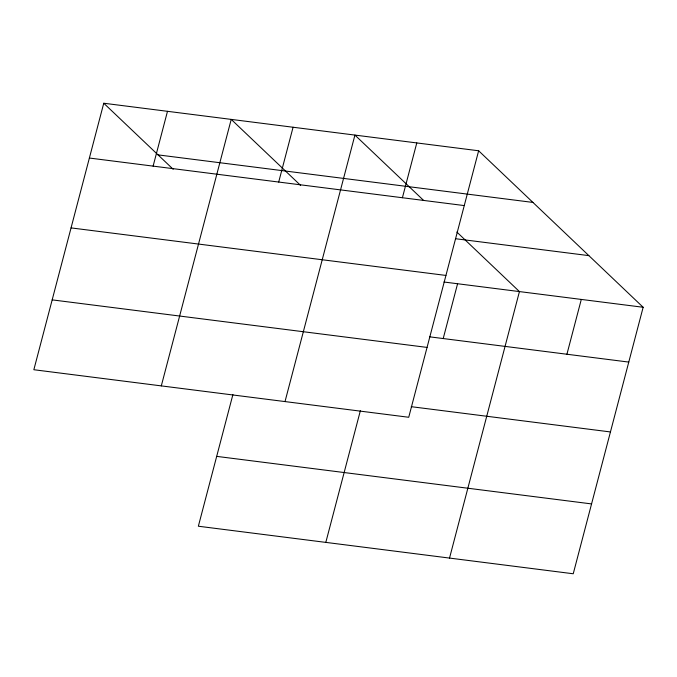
<?xml version="1.0" encoding="UTF-8"?>
<svg xmlns="http://www.w3.org/2000/svg" width="677" height="677" viewBox="0 0 677 677"><rect width="100%" height="100%" fill="white"/><g stroke="black" fill="none" stroke-linecap="round" stroke-linejoin="round"><path stroke-width="1.02" d="M103.759 103.234L33.85 369.727L408.73 417.269L478.639 150.776L103.759 103.234L173.168 169.258M153.112 166.127L167.49 111.316M161.304 385.89L231.221 119.397L300.63 185.422M278.696 182.054L293.073 127.242M232.913 394.539L198.361 526.224L573.241 573.766L643.15 307.273L478.639 150.776M285.017 401.579L354.926 135.087L423.582 200.392M402.409 197.735L416.787 142.932M325.815 542.387L360.367 410.702M443.207 338.551L457.584 283.739M449.528 558.076L519.437 291.584L456.84 232.033M566.92 354.24L581.298 299.429M158.054 154.881L532.926 202.423M89.381 158.037L464.261 205.58M455.714 238.744L588.863 255.627M71.06 227.895L445.931 275.437M443.96 282.013L643.15 307.273M429.582 336.824L628.772 362.085M52.18 299.869L427.052 347.411M411.252 406.682L610.442 431.943M216.691 456.374L591.563 503.916"/></g></svg>
